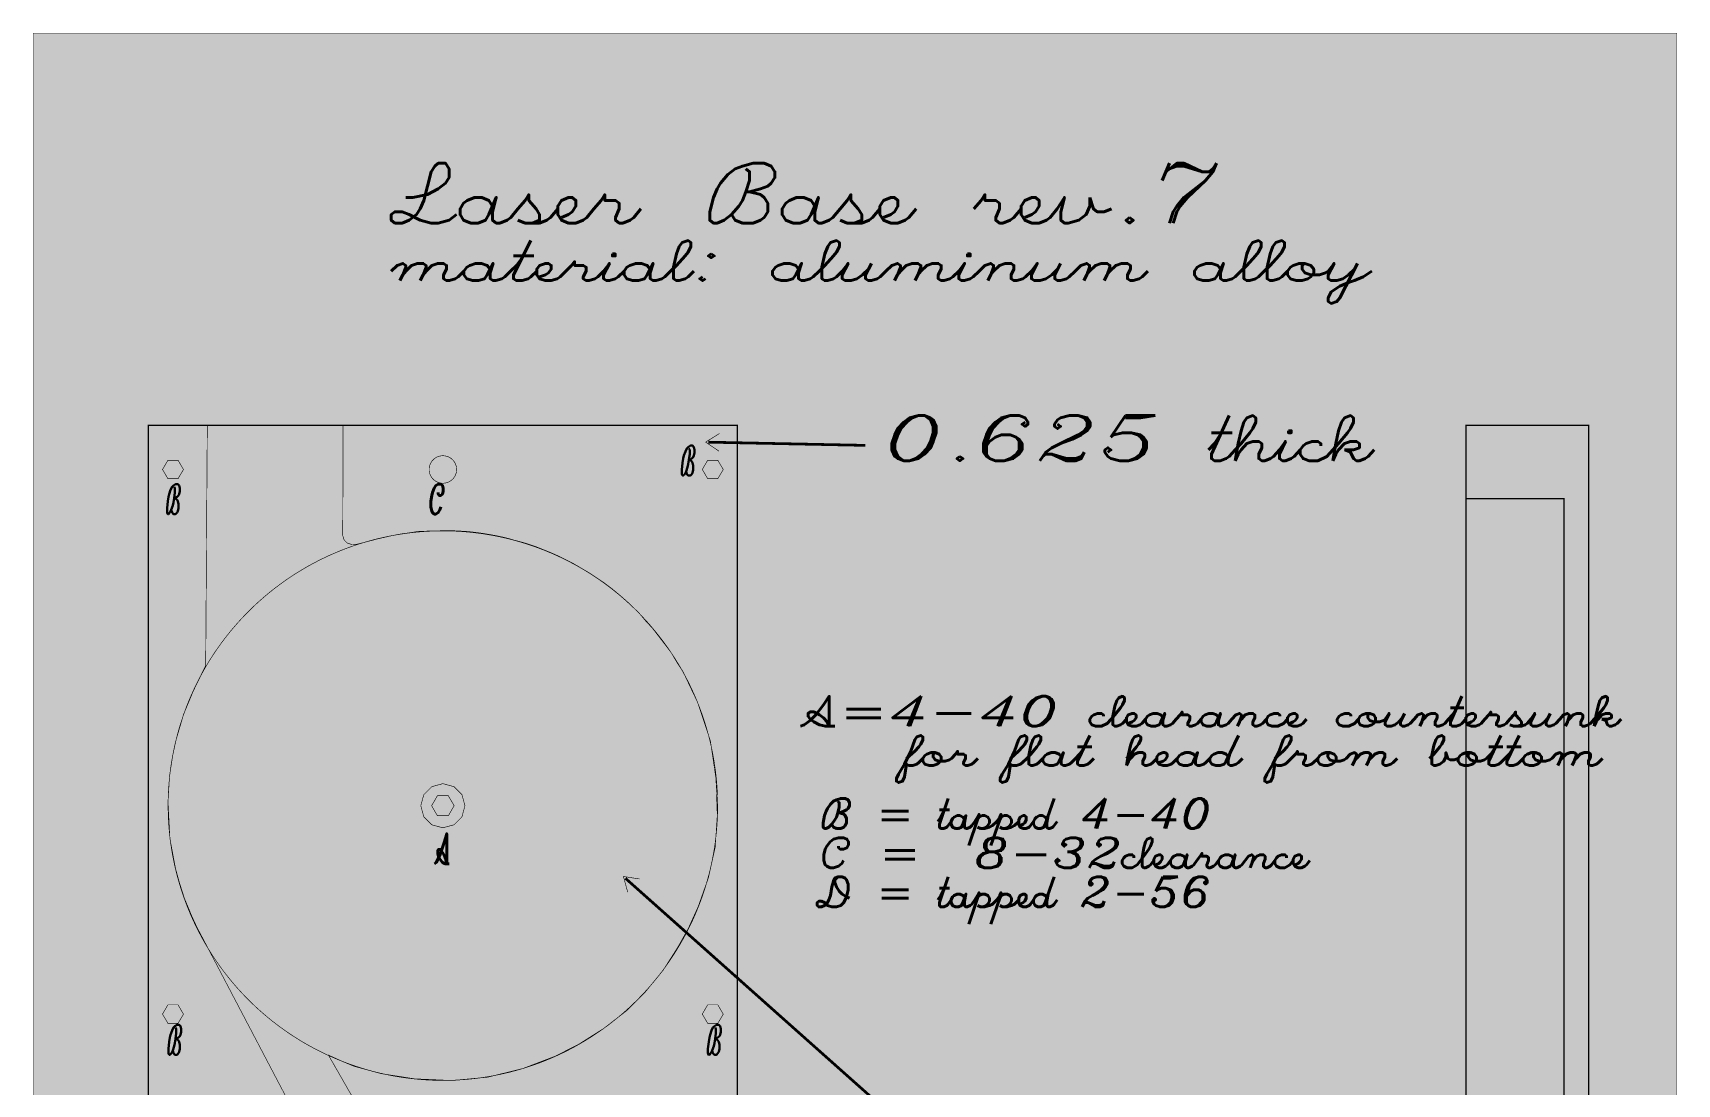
# Model space of a CAD drawing. Extents: x -4.2 to 4.2, y -5.5 to 5.4.
# Drawn here: x -4.15 to 4.22, y 0.01 to 5.37 of the extents above; entities that cross this region are included whole.
import ezdxf
from ezdxf.enums import TextEntityAlignment as Align

# ---------------------------------------------------------------- set-up
doc = ezdxf.new("R2010")
doc.units = 0
doc.header["$LTSCALE"] = 0.000394
doc.linetypes.add('DOT', pattern=[1e-06, 0, -1e-06])
doc.layers.add('LAYER_1', color=7, linetype='CONTINUOUS')
doc.styles.add('SN0', font='SCRIPTS', dxfattribs={"width": 4e-06})

msp = doc.modelspace()

# ---------------------------------------------------------------- linework, layer by layer
at = {"layer": 'LAYER_1', "color": 39, "linetype": 'CONTINUOUS'}
for p, q in [((-1.996016, 3.140811), (-1.996016, 3.140811)), ((-0.666016, 1.427925), (-0.666016, 1.427925))]:
    msp.add_line(p, q, dxfattribs=at)
for points, const_width in [([(-4.153295, -5.464862), (4.220555, -5.464862), (4.220555, 5.363972), (-4.153295, 5.363972)], 0.003), ([(-3.566016, -2.63422), (-0.566016, -2.63422), (-0.566016, 3.36578), (-3.566016, 3.36578)], 0.007165), ([(3.14637, -2.634315), (3.77137, -2.634315), (3.77137, 3.365685), (3.14637, 3.365685)], 0.007165), ([(-3.387512, 3.140801), (-3.415272, 3.093665), (-3.466764, 3.093672), (-3.494512, 3.140816), (-3.466756, 3.187955), (-3.415264, 3.187953), (-3.387512, 3.140811)], 0.003), ([(-1.996016, 3.140728), (-1.996019, 3.141471), (-1.99603, 3.142214), (-1.996049, 3.142956), (-1.996075, 3.143699), (-1.99611, 3.144441), (-1.996152, 3.145183), (-1.996203, 3.145924), (-1.996261, 3.146665), (-1.996327, 3.147405), (-1.996401, 3.148144), (-1.996483, 3.148882), (-1.996572, 3.14962), (-1.99667, 3.150356), (-1.996775, 3.151092), (-1.996888, 3.151826), (-1.997009, 3.152559), (-1.997137, 3.153291), (-1.997273, 3.154021), (-1.997418, 3.15475), (-1.997569, 3.155477), (-1.997729, 3.156203), (-1.997896, 3.156926), (-1.998071, 3.157649), (-1.998253, 3.158369), (-1.998444, 3.159087), (-1.998641, 3.159803), (-1.998847, 3.160517), (-1.99906, 3.161229), (-1.99928, 3.161938), (-1.999508, 3.162645), (-1.999744, 3.16335), (-1.999986, 3.164052), (-2.000237, 3.164751), (-2.000495, 3.165448), (-2.00076, 3.166142), (-2.001032, 3.166833), (-2.001312, 3.167521), (-2.001599, 3.168207), (-2.001894, 3.168889), (-2.002195, 3.169568), (-2.002504, 3.170243), (-2.00282, 3.170916), (-2.003143, 3.171585), (-2.003473, 3.17225), (-2.00381, 3.172912), (-2.004155, 3.173571), (-2.004506, 3.174225), (-2.004864, 3.174876), (-2.005229, 3.175523), (-2.005601, 3.176167), (-2.005979, 3.176806), (-2.006365, 3.177441), (-2.006757, 3.178072), (-2.007156, 3.178699), (-2.007561, 3.179321), (-2.007973, 3.179939), (-2.008392, 3.180553), (-2.008817, 3.181163), (-2.009248, 3.181767), (-2.009686, 3.182368), (-2.01013, 3.182963), (-2.010581, 3.183554), (-2.011037, 3.18414), (-2.0115, 3.184721), (-2.011969, 3.185297), (-2.012445, 3.185868), (-2.012926, 3.186434), (-2.013413, 3.186995), (-2.013906, 3.18755), (-2.014405, 3.188101), (-2.01491, 3.188646), (-2.01542, 3.189186), (-2.015937, 3.18972), (-2.016458, 3.190249), (-2.016986, 3.190772), (-2.017519, 3.191289), (-2.018057, 3.191801), (-2.018601, 3.192307), (-2.01915, 3.192808), (-2.019705, 3.193302), (-2.020265, 3.193791), (-2.020829, 3.194273), (-2.021399, 3.19475), (-2.021974, 3.19522), (-2.022554, 3.195685), (-2.023139, 3.196143), (-2.023729, 3.196595), (-2.024323, 3.19704), (-2.024922, 3.19748), (-2.025526, 3.197913), (-2.026134, 3.198339), (-2.026747, 3.198759), (-2.027364, 3.199173), (-2.027986, 3.199579), (-2.028612, 3.19998), (-2.029242, 3.200373), (-2.029876, 3.20076), (-2.030514, 3.201141), (-2.031157, 3.201514), (-2.031803, 3.20188), (-2.032453, 3.20224), (-2.033107, 3.202593), (-2.033764, 3.202939), (-2.034425, 3.203277), (-2.03509, 3.203609), (-2.035758, 3.203934), (-2.03643, 3.204251), (-2.037105, 3.204562), (-2.037783, 3.204865), (-2.038465, 3.205161), (-2.039149, 3.20545), (-2.039837, 3.205731), (-2.040527, 3.206006), (-2.04122, 3.206272), (-2.041917, 3.206532), (-2.042615, 3.206784), (-2.043317, 3.207029), (-2.044021, 3.207266), (-2.044727, 3.207495), (-2.045436, 3.207718), (-2.046148, 3.207932), (-2.046861, 3.208139), (-2.047577, 3.208339), (-2.048294, 3.208531), (-2.049014, 3.208715), (-2.049736, 3.208892), (-2.050459, 3.209061), (-2.051184, 3.209222), (-2.051911, 3.209375), (-2.05264, 3.209521), (-2.05337, 3.209659), (-2.054101, 3.20979), (-2.054834, 3.209912), (-2.055568, 3.210027), (-2.056303, 3.210134), (-2.057039, 3.210233), (-2.057777, 3.210324), (-2.058515, 3.210408), (-2.059254, 3.210484), (-2.059994, 3.210551), (-2.060734, 3.210611), (-2.061475, 3.210664), (-2.062217, 3.210708), (-2.062959, 3.210744), (-2.063701, 3.210773), (-2.064444, 3.210793), (-2.065187, 3.210806), (-2.06593, 3.210811), (-2.066672, 3.210808), (-2.067415, 3.210797), (-2.068158, 3.210778), (-2.0689, 3.210752), (-2.069643, 3.210717), (-2.070384, 3.210675), (-2.071125, 3.210624), (-2.071866, 3.210566), (-2.072606, 3.2105), (-2.073345, 3.210426), (-2.074084, 3.210345), (-2.074821, 3.210255), (-2.075558, 3.210158), (-2.076293, 3.210052), (-2.077027, 3.209939), (-2.07776, 3.209819), (-2.078492, 3.20969), (-2.079223, 3.209554), (-2.079951, 3.20941), (-2.080679, 3.209258), (-2.081404, 3.209099), (-2.082128, 3.208931), (-2.08285, 3.208757), (-2.08357, 3.208574), (-2.084288, 3.208384), (-2.085005, 3.208186), (-2.085719, 3.207981), (-2.08643, 3.207768), (-2.08714, 3.207548), (-2.087847, 3.20732), (-2.088551, 3.207084), (-2.089254, 3.206841), (-2.089953, 3.206591), (-2.09065, 3.206333), (-2.091344, 3.206068), (-2.092035, 3.205796), (-2.092723, 3.205516), (-2.093408, 3.205229), (-2.09409, 3.204934), (-2.094769, 3.204633), (-2.095445, 3.204324), (-2.096118, 3.204008), (-2.096787, 3.203685), (-2.097452, 3.203355), (-2.098114, 3.203018), (-2.098773, 3.202674), (-2.099427, 3.202323), (-2.100078, 3.201965), (-2.100725, 3.2016), (-2.101368, 3.201228), (-2.102008, 3.200849), (-2.102643, 3.200464), (-2.103274, 3.200072), (-2.103901, 3.199673), (-2.104523, 3.199268), (-2.105142, 3.198856), (-2.105755, 3.198437), (-2.106365, 3.198012), (-2.106969, 3.197581), (-2.10757, 3.197143), (-2.108165, 3.196699), (-2.108756, 3.196248), (-2.109342, 3.195791), (-2.109923, 3.195329), (-2.110499, 3.194859), (-2.11107, 3.194384), (-2.111636, 3.193903), (-2.112197, 3.193416), (-2.112753, 3.192923), (-2.113303, 3.192424), (-2.113848, 3.191919), (-2.114388, 3.191409), (-2.114922, 3.190892), (-2.115451, 3.190371), (-2.115974, 3.189843), (-2.116492, 3.18931), (-2.117004, 3.188772), (-2.11751, 3.188228), (-2.11801, 3.187679), (-2.118505, 3.187124), (-2.118993, 3.186565), (-2.119476, 3.186), (-2.119952, 3.18543), (-2.120423, 3.184855), (-2.120887, 3.184275), (-2.121345, 3.18369), (-2.121797, 3.183101), (-2.122243, 3.182506), (-2.122682, 3.181907), (-2.123115, 3.181303), (-2.123542, 3.180695), (-2.123962, 3.180082), (-2.124375, 3.179465), (-2.124782, 3.178844), (-2.125183, 3.178218), (-2.125576, 3.177588), (-2.125963, 3.176954), (-2.126344, 3.176315), (-2.126717, 3.175673), (-2.127084, 3.175027), (-2.127443, 3.174377), (-2.127796, 3.173723), (-2.128142, 3.173065), (-2.128481, 3.172404), (-2.128812, 3.17174), (-2.129137, 3.171071), (-2.129455, 3.1704), (-2.129765, 3.169725), (-2.130068, 3.169047), (-2.130365, 3.168365), (-2.130653, 3.167681), (-2.130935, 3.166993), (-2.131209, 3.166303), (-2.131476, 3.165609), (-2.131735, 3.164913), (-2.131988, 3.164214), (-2.132232, 3.163513), (-2.132469, 3.162809), (-2.132699, 3.162102), (-2.132921, 3.161394), (-2.133136, 3.160682), (-2.133343, 3.159969), (-2.133543, 3.159253), (-2.133735, 3.158536), (-2.133919, 3.157816), (-2.134096, 3.157094), (-2.134265, 3.156371), (-2.134426, 3.155646), (-2.134579, 3.154919), (-2.134725, 3.15419), (-2.134863, 3.15346), (-2.134994, 3.152729), (-2.135116, 3.151996), (-2.135231, 3.151262), (-2.135338, 3.150527), (-2.135437, 3.149791), (-2.135529, 3.149053), (-2.135612, 3.148315), (-2.135688, 3.147576), (-2.135756, 3.146836), (-2.135816, 3.146096), (-2.135868, 3.145355), (-2.135912, 3.144613), (-2.135949, 3.143871), (-2.135977, 3.143129), (-2.135998, 3.142386), (-2.136011, 3.141643), (-2.136016, 3.1409), (-2.136013, 3.140158), (-2.136002, 3.139415), (-2.135983, 3.138672), (-2.135956, 3.13793), (-2.135922, 3.137187), (-2.13588, 3.136446), (-2.135829, 3.135705), (-2.135771, 3.134964), (-2.135705, 3.134224), (-2.135631, 3.133485), (-2.13555, 3.132746), (-2.13546, 3.132009), (-2.135363, 3.131272), (-2.135258, 3.130537), (-2.135145, 3.129803), (-2.135024, 3.129069), (-2.134895, 3.128338), (-2.134759, 3.127607), (-2.134615, 3.126879), (-2.134463, 3.126151), (-2.134304, 3.125426), (-2.134137, 3.124702), (-2.133962, 3.12398), (-2.13378, 3.12326), (-2.13359, 3.122541), (-2.133392, 3.121825), (-2.133187, 3.121111), (-2.132974, 3.1204), (-2.132753, 3.11969), (-2.132525, 3.118983), (-2.13229, 3.118278), (-2.132047, 3.117576), (-2.131797, 3.116877), (-2.131539, 3.11618), (-2.131274, 3.115486), (-2.131002, 3.114795), (-2.130722, 3.114107), (-2.130435, 3.113421), (-2.13014, 3.112739), (-2.129839, 3.11206), (-2.12953, 3.111385), (-2.129214, 3.110712), (-2.128891, 3.110043), (-2.128561, 3.109378), (-2.128224, 3.108716), (-2.12788, 3.108057), (-2.127529, 3.107402), (-2.127171, 3.106751), (-2.126806, 3.106104), (-2.126434, 3.105461), (-2.126056, 3.104822), (-2.12567, 3.104187), (-2.125278, 3.103556), (-2.124879, 3.102929), (-2.124474, 3.102306), (-2.124062, 3.101688), (-2.123644, 3.101074), (-2.123219, 3.100465), (-2.122787, 3.09986), (-2.122349, 3.09926), (-2.121905, 3.098664), (-2.121455, 3.098073), (-2.120998, 3.097487), (-2.120535, 3.096906), (-2.120066, 3.09633), (-2.119591, 3.095759), (-2.11911, 3.095193), (-2.118623, 3.094632), (-2.11813, 3.094076), (-2.117631, 3.093526), (-2.117126, 3.092981), (-2.116616, 3.092441), (-2.116099, 3.091907), (-2.115578, 3.091378), (-2.11505, 3.090855), (-2.114517, 3.090337), (-2.113979, 3.089825), (-2.113435, 3.089319), (-2.112886, 3.088819), (-2.112331, 3.088324), (-2.111772, 3.087836), (-2.111207, 3.087353), (-2.110637, 3.086876), (-2.110062, 3.086406), (-2.109482, 3.085942), (-2.108897, 3.085483), (-2.108308, 3.085031), (-2.107714, 3.084586), (-2.107114, 3.084146), (-2.106511, 3.083713), (-2.105902, 3.083287), (-2.10529, 3.082867), (-2.104673, 3.082453), (-2.104051, 3.082046), (-2.103425, 3.081646), (-2.102795, 3.081252), (-2.102161, 3.080865), (-2.101523, 3.080485), (-2.100881, 3.080111), (-2.100234, 3.079745), (-2.099584, 3.079385), (-2.098931, 3.079032), (-2.098273, 3.078686), (-2.097612, 3.078348), (-2.096947, 3.078016), (-2.096279, 3.077691), (-2.095607, 3.077373), (-2.094932, 3.077063), (-2.094254, 3.07676), (-2.093573, 3.076464), (-2.092888, 3.076175), (-2.092201, 3.075893), (-2.091511, 3.075619), (-2.090817, 3.075352), (-2.090121, 3.075092), (-2.089422, 3.07484), (-2.088721, 3.074596), (-2.088017, 3.074358), (-2.08731, 3.074129), (-2.086601, 3.073906), (-2.08589, 3.073692), (-2.085177, 3.073485), (-2.084461, 3.073285), (-2.083743, 3.073093), (-2.083024, 3.072909), (-2.082302, 3.072732), (-2.081579, 3.072563), (-2.080853, 3.072402), (-2.080127, 3.072248), (-2.079398, 3.072102), (-2.078668, 3.071964), (-2.077937, 3.071834), (-2.077204, 3.071711), (-2.07647, 3.071596), (-2.075735, 3.071489), (-2.074999, 3.07139), (-2.074261, 3.071298), (-2.073523, 3.071215), (-2.072784, 3.071139), (-2.072044, 3.071071), (-2.071304, 3.071011), (-2.070563, 3.070959), (-2.069821, 3.070915), (-2.069079, 3.070878), (-2.068337, 3.07085), (-2.067594, 3.070829), (-2.066851, 3.070816), (-2.066108, 3.070811), (-2.065366, 3.070814), (-2.064623, 3.070825), (-2.06388, 3.070844), (-2.063138, 3.07087), (-2.062395, 3.070905), (-2.061654, 3.070947), (-2.060913, 3.070997), (-2.060172, 3.071055), (-2.059432, 3.071121), (-2.058693, 3.071195), (-2.057954, 3.071277), (-2.057217, 3.071366), (-2.05648, 3.071464), (-2.055745, 3.071569), (-2.05501, 3.071682), (-2.054277, 3.071802), (-2.053546, 3.071931), (-2.052815, 3.072067), (-2.052087, 3.072211), (-2.051359, 3.072363), (-2.050634, 3.072522), (-2.04991, 3.072689), (-2.049188, 3.072864), (-2.048468, 3.073046), (-2.047749, 3.073236), (-2.047033, 3.073434), (-2.046319, 3.073639), (-2.045607, 3.073852), (-2.044898, 3.074072), (-2.044191, 3.0743), (-2.043486, 3.074536), (-2.042784, 3.074779), (-2.042085, 3.075029), (-2.041388, 3.075287), (-2.040694, 3.075552), (-2.040003, 3.075824), (-2.039314, 3.076104), (-2.038629, 3.076391), (-2.037947, 3.076685), (-2.037268, 3.076987), (-2.036592, 3.077295), (-2.03592, 3.077611), (-2.035251, 3.077934), (-2.034585, 3.078264), (-2.033923, 3.078601), (-2.033265, 3.078945), (-2.03261, 3.079296), (-2.031959, 3.079654), (-2.031312, 3.080019), (-2.030669, 3.080391), (-2.030029, 3.08077), (-2.029394, 3.081155), (-2.028763, 3.081547), (-2.028136, 3.081946), (-2.027514, 3.082351), (-2.026895, 3.082763), (-2.026282, 3.083181), (-2.025672, 3.083606), (-2.025067, 3.084038), (-2.024467, 3.084475), (-2.023872, 3.084919), (-2.023281, 3.08537), (-2.022695, 3.085827), (-2.022114, 3.086289), (-2.021537, 3.086758), (-2.020966, 3.087234), (-2.0204, 3.087715), (-2.019839, 3.088202), (-2.019284, 3.088695), (-2.018733, 3.089194), (-2.018188, 3.089698), (-2.017648, 3.090209), (-2.017114, 3.090725), (-2.016585, 3.091247), (-2.016062, 3.091774), (-2.015544, 3.092307), (-2.015032, 3.092846), (-2.014526, 3.093389), (-2.014026, 3.093939), (-2.013531, 3.094493), (-2.013043, 3.095053), (-2.01256, 3.095617), (-2.012083, 3.096187), (-2.011613, 3.096762), (-2.011148, 3.097342), (-2.01069, 3.097927), (-2.010238, 3.098516), (-2.009792, 3.099111), (-2.009353, 3.09971), (-2.00892, 3.100313), (-2.008493, 3.100922), (-2.008073, 3.101534), (-2.00766, 3.102152), (-2.007253, 3.102773), (-2.006852, 3.103399), (-2.006458, 3.104029), (-2.006071, 3.104663), (-2.005691, 3.105301), (-2.005318, 3.105943), (-2.004951, 3.10659), (-2.004591, 3.10724), (-2.004239, 3.107893), (-2.003893, 3.108551), (-2.003554, 3.109212), (-2.003222, 3.109877), (-2.002897, 3.110545), (-2.002579, 3.111216), (-2.002269, 3.111891), (-2.001966, 3.11257), (-2.00167, 3.113251), (-2.001381, 3.113935), (-2.001099, 3.114623), (-2.000825, 3.115313), (-2.000558, 3.116007), (-2.000298, 3.116703), (-2.000046, 3.117401), (-1.999801, 3.118103), (-1.999564, 3.118807), (-1.999334, 3.119513), (-1.999112, 3.120222), (-1.998897, 3.120934), (-1.99869, 3.121647), (-1.998491, 3.122363), (-1.998299, 3.12308), (-1.998114, 3.1238), (-1.997937, 3.124522), (-1.997768, 3.125245), (-1.997607, 3.12597), (-1.997453, 3.126697), (-1.997307, 3.127425), (-1.997169, 3.128155), (-1.997039, 3.128887), (-1.996916, 3.129619), (-1.996801, 3.130353), (-1.996694, 3.131089), (-1.996595, 3.131825), (-1.996503, 3.132562), (-1.99642, 3.1333), (-1.996344, 3.134039), (-1.996276, 3.134779), (-1.996216, 3.13552), (-1.996164, 3.136261), (-1.996119, 3.137002), (-1.996083, 3.137744), (-1.996054, 3.138487), (-1.996034, 3.139229), (-1.996021, 3.139972), (-1.996016, 3.140715)], 0.003), ([(-0.637512, 3.140801), (-0.665272, 3.093665), (-0.716764, 3.093672), (-0.744512, 3.140816), (-0.716756, 3.187955), (-0.665264, 3.187953), (-0.637512, 3.140811)], 0.003), ([(-0.666017, 1.426266), (-0.666024, 1.432719), (-0.666061, 1.439173), (-0.666128, 1.445626), (-0.666224, 1.452079), (-0.66635, 1.458531), (-0.666506, 1.464983), (-0.666692, 1.471434), (-0.666907, 1.477884), (-0.667153, 1.484333), (-0.667427, 1.49078), (-0.667732, 1.497227), (-0.668066, 1.503671), (-0.66843, 1.510115), (-0.668824, 1.516556), (-0.669247, 1.522996), (-0.669701, 1.529434), (-0.670183, 1.535869), (-0.670696, 1.542302), (-0.671238, 1.548733), (-0.67181, 1.555161), (-0.672411, 1.561587), (-0.673042, 1.568009), (-0.673702, 1.574429), (-0.674392, 1.580845), (-0.675112, 1.587259), (-0.675861, 1.593669), (-0.67664, 1.600075), (-0.677449, 1.606478), (-0.678286, 1.612877), (-0.679154, 1.619272), (-0.68005, 1.625663), (-0.680977, 1.632049), (-0.681932, 1.638432), (-0.682917, 1.64481), (-0.683932, 1.651183), (-0.684976, 1.657552), (-0.686049, 1.663915), (-0.687151, 1.670274), (-0.688283, 1.676628), (-0.689444, 1.682976), (-0.690635, 1.689319), (-0.691854, 1.695656), (-0.693103, 1.701987), (-0.694381, 1.708313), (-0.695688, 1.714633), (-0.697024, 1.720947), (-0.698389, 1.727254), (-0.699784, 1.733555), (-0.701207, 1.73985), (-0.702659, 1.746138), (-0.704141, 1.752419), (-0.705651, 1.758694), (-0.70719, 1.764961), (-0.708758, 1.771221), (-0.710355, 1.777474), (-0.711981, 1.783719), (-0.713635, 1.789957), (-0.715319, 1.796187), (-0.71703, 1.80241), (-0.718771, 1.808624), (-0.72054, 1.81483), (-0.722338, 1.821029), (-0.724164, 1.827218), (-0.726019, 1.833399), (-0.727903, 1.839572), (-0.729814, 1.845736), (-0.731755, 1.851891), (-0.733723, 1.858037), (-0.73572, 1.864174), (-0.737745, 1.870301), (-0.739798, 1.87642), (-0.74188, 1.882528), (-0.743989, 1.888627), (-0.746127, 1.894717), (-0.748293, 1.900796), (-0.750487, 1.906865), (-0.752708, 1.912924), (-0.754958, 1.918973), (-0.757236, 1.925011), (-0.759541, 1.931039), (-0.761874, 1.937056), (-0.764235, 1.943062), (-0.766623, 1.949058), (-0.769039, 1.955042), (-0.771483, 1.961015), (-0.773954, 1.966977), (-0.776453, 1.972927), (-0.778979, 1.978865), (-0.781532, 1.984792), (-0.784112, 1.990708), (-0.78672, 1.996611), (-0.789355, 2.002502), (-0.792018, 2.008381), (-0.794707, 2.014247), (-0.797423, 2.020101), (-0.800166, 2.025943), (-0.802936, 2.031772), (-0.805733, 2.037588), (-0.808557, 2.043391), (-0.811407, 2.04918), (-0.814285, 2.054957), (-0.817188, 2.060721), (-0.820119, 2.066471), (-0.823075, 2.072207), (-0.826058, 2.07793), (-0.829068, 2.083639), (-0.832104, 2.089334), (-0.835166, 2.095014), (-0.838254, 2.100681), (-0.841368, 2.106334), (-0.844508, 2.111972), (-0.847674, 2.117595), (-0.850867, 2.123204), (-0.854084, 2.128798), (-0.857328, 2.134377), (-0.860597, 2.139941), (-0.863892, 2.14549), (-0.867213, 2.151024), (-0.870559, 2.156542), (-0.87393, 2.162045), (-0.877327, 2.167533), (-0.880749, 2.173004), (-0.884196, 2.17846), (-0.887668, 2.1839), (-0.891166, 2.189324), (-0.894688, 2.194731), (-0.898235, 2.200122), (-0.901807, 2.205497), (-0.905404, 2.210856), (-0.909025, 2.216197), (-0.912671, 2.221522), (-0.916342, 2.22683), (-0.920037, 2.232122), (-0.923756, 2.237396), (-0.927499, 2.242652), (-0.931267, 2.247892), (-0.935059, 2.253114), (-0.938875, 2.258319), (-0.942715, 2.263506), (-0.946578, 2.268675), (-0.950466, 2.273826), (-0.954377, 2.278959), (-0.958312, 2.284075), (-0.96227, 2.289172), (-0.966252, 2.29425), (-0.970257, 2.299311), (-0.974285, 2.304353), (-0.978337, 2.309376), (-0.982412, 2.31438), (-0.98651, 2.319366), (-0.99063, 2.324333), (-0.994774, 2.32928), (-0.99894, 2.334209), (-1.003129, 2.339118), (-1.007341, 2.344008), (-1.011575, 2.348878), (-1.015831, 2.353729), (-1.02011, 2.35856), (-1.024411, 2.363372), (-1.028734, 2.368163), (-1.03308, 2.372935), (-1.037447, 2.377686), (-1.041836, 2.382417), (-1.046247, 2.387128), (-1.050679, 2.391819), (-1.055133, 2.396489), (-1.059609, 2.401139), (-1.064105, 2.405768), (-1.068624, 2.410376), (-1.073163, 2.414963), (-1.077723, 2.419529), (-1.082305, 2.424074), (-1.086907, 2.428598), (-1.09153, 2.433101), (-1.096174, 2.437582), (-1.100839, 2.442042), (-1.105524, 2.446481), (-1.110229, 2.450897), (-1.114955, 2.455292), (-1.119701, 2.459666), (-1.124467, 2.464017), (-1.129253, 2.468346), (-1.134059, 2.472653), (-1.138885, 2.476938), (-1.14373, 2.481201), (-1.148595, 2.485441), (-1.15348, 2.489659), (-1.158384, 2.493854), (-1.163307, 2.498026), (-1.168249, 2.502176), (-1.173211, 2.506303), (-1.178191, 2.510407), (-1.18319, 2.514488), (-1.188209, 2.518546), (-1.193245, 2.522581), (-1.198301, 2.526593), (-1.203374, 2.530581), (-1.208466, 2.534546), (-1.213577, 2.538487), (-1.218705, 2.542405), (-1.223851, 2.546299), (-1.229016, 2.550169), (-1.234198, 2.554015), (-1.239397, 2.557838), (-1.244615, 2.561636), (-1.249849, 2.56541), (-1.255102, 2.569161), (-1.260371, 2.572886), (-1.265657, 2.576588), (-1.270961, 2.580265), (-1.276281, 2.583918), (-1.281618, 2.587546), (-1.286972, 2.59115), (-1.292342, 2.594728), (-1.297729, 2.598282), (-1.303132, 2.601811), (-1.308552, 2.605316), (-1.313987, 2.608795), (-1.319439, 2.612249), (-1.324906, 2.615678), (-1.330389, 2.619081), (-1.335887, 2.62246), (-1.341402, 2.625813), (-1.346931, 2.62914), (-1.352476, 2.632442), (-1.358036, 2.635719), (-1.363611, 2.638969), (-1.369201, 2.642194), (-1.374806, 2.645393), (-1.380425, 2.648567), (-1.386059, 2.651714), (-1.391708, 2.654835), (-1.397371, 2.657931), (-1.403048, 2.661), (-1.408739, 2.664043), (-1.414444, 2.66706), (-1.420163, 2.67005), (-1.425895, 2.673014), (-1.431642, 2.675951), (-1.437401, 2.678862), (-1.443174, 2.681747), (-1.448961, 2.684605), (-1.45476, 2.687436), (-1.460573, 2.69024), (-1.466398, 2.693017), (-1.472236, 2.695768), (-1.478087, 2.698492), (-1.48395, 2.701188), (-1.489825, 2.703858), (-1.495713, 2.7065), (-1.501613, 2.709116), (-1.507525, 2.711704), (-1.513448, 2.714265), (-1.519384, 2.716798), (-1.525331, 2.719304), (-1.53129, 2.721783), (-1.53726, 2.724234), (-1.543241, 2.726658), (-1.549233, 2.729054), (-1.555236, 2.731422), (-1.56125, 2.733763), (-1.567275, 2.736076), (-1.573311, 2.738361), (-1.579357, 2.740618), (-1.585413, 2.742848), (-1.591479, 2.745049), (-1.597556, 2.747222), (-1.603642, 2.749368), (-1.609739, 2.751485), (-1.615845, 2.753574), (-1.62196, 2.755636), (-1.628085, 2.757668), (-1.63422, 2.759673), (-1.640363, 2.761649), (-1.646516, 2.763597), (-1.652677, 2.765517), (-1.658847, 2.767408), (-1.665026, 2.769271), (-1.671214, 2.771105), (-1.677409, 2.77291), (-1.683614, 2.774687), (-1.689826, 2.776436), (-1.696046, 2.778156), (-1.702274, 2.779847), (-1.70851, 2.781509), (-1.714753, 2.783143), (-1.721004, 2.784748), (-1.727262, 2.786323), (-1.733527, 2.787871), (-1.7398, 2.789389), (-1.746079, 2.790878), (-1.752365, 2.792338), (-1.758658, 2.79377), (-1.764958, 2.795172), (-1.771263, 2.796545), (-1.777575, 2.797889), (-1.783893, 2.799205), (-1.790218, 2.80049), (-1.796548, 2.801747), (-1.802883, 2.802975), (-1.809225, 2.804173), (-1.815571, 2.805342), (-1.821924, 2.806482), (-1.828281, 2.807593), (-1.834643, 2.808674), (-1.84101, 2.809726), (-1.847382, 2.810748), (-1.853759, 2.811741), (-1.86014, 2.812705), (-1.866526, 2.813639), (-1.872916, 2.814544), (-1.87931, 2.81542), (-1.885707, 2.816266), (-1.892109, 2.817082), (-1.898515, 2.817869), (-1.904924, 2.818626), (-1.911336, 2.819354), (-1.917752, 2.820052), (-1.92417, 2.820721), (-1.930592, 2.82136), (-1.937017, 2.821969), (-1.943444, 2.822549), (-1.949874, 2.823099), (-1.956307, 2.82362), (-1.962742, 2.824111), (-1.969179, 2.824572), (-1.975618, 2.825004), (-1.982059, 2.825406), (-1.988502, 2.825778), (-1.994946, 2.82612), (-2.001392, 2.826433), (-2.00784, 2.826716), (-2.014288, 2.826969), (-2.020738, 2.827193), (-2.027188, 2.827387), (-2.03364, 2.827551), (-2.040092, 2.827685), (-2.046545, 2.82779), (-2.052998, 2.827865), (-2.059451, 2.82791), (-2.065905, 2.827925), (-2.072358, 2.827911), (-2.078812, 2.827867), (-2.085265, 2.827793), (-2.091718, 2.827689), (-2.09817, 2.827556), (-2.104621, 2.827393), (-2.111072, 2.8272), (-2.117522, 2.826977), (-2.12397, 2.826725), (-2.130418, 2.826443), (-2.136864, 2.826131), (-2.143308, 2.82579), (-2.149751, 2.825419), (-2.156192, 2.825018), (-2.162631, 2.824587), (-2.169068, 2.824127), (-2.175503, 2.823637), (-2.181936, 2.823118), (-2.188366, 2.822569), (-2.194794, 2.82199), (-2.201219, 2.821381), (-2.20764, 2.820743), (-2.214059, 2.820076), (-2.220475, 2.819378), (-2.226888, 2.818652), (-2.233297, 2.817895), (-2.239702, 2.817109), (-2.246104, 2.816294), (-2.252502, 2.815449), (-2.258896, 2.814575), (-2.265286, 2.813671), (-2.271672, 2.812738), (-2.278053, 2.811775), (-2.28443, 2.810783), (-2.290802, 2.809761), (-2.29717, 2.80871), (-2.303532, 2.80763), (-2.30989, 2.806521), (-2.316242, 2.805382), (-2.322589, 2.804214), (-2.32893, 2.803016), (-2.335266, 2.80179), (-2.341596, 2.800534), (-2.347921, 2.799249), (-2.354239, 2.797935), (-2.360551, 2.796592), (-2.366857, 2.79522), (-2.373157, 2.793818), (-2.37945, 2.792388), (-2.385736, 2.790929), (-2.392016, 2.78944), (-2.398289, 2.787923), (-2.404554, 2.786377), (-2.410813, 2.784802), (-2.417064, 2.783198), (-2.423307, 2.781566), (-2.429543, 2.779904), (-2.435772, 2.778214), (-2.441992, 2.776495), (-2.448205, 2.774748), (-2.454409, 2.772972), (-2.460605, 2.771167), (-2.466793, 2.769334), (-2.472972, 2.767472), (-2.479143, 2.765582), (-2.485304, 2.763664), (-2.491457, 2.761717), (-2.497601, 2.759741), (-2.503736, 2.757738), (-2.509861, 2.755706), (-2.515977, 2.753646), (-2.522083, 2.751558), (-2.52818, 2.749441), (-2.534267, 2.747297), (-2.540344, 2.745124), (-2.54641, 2.742924), (-2.552467, 2.740695), (-2.558513, 2.738439), (-2.564549, 2.736155), (-2.570574, 2.733843), (-2.576589, 2.731503), (-2.582592, 2.729136), (-2.588585, 2.726741), (-2.594567, 2.724318), (-2.600537, 2.721868), (-2.606496, 2.71939), (-2.612443, 2.716885), (-2.618379, 2.714352), (-2.624303, 2.711792), (-2.630216, 2.709205), (-2.636116, 2.706591), (-2.642004, 2.703949), (-2.64788, 2.701281), (-2.653744, 2.698585), (-2.659595, 2.695862), (-2.665433, 2.693112), (-2.671259, 2.690336), (-2.677072, 2.687533), (-2.682872, 2.684702), (-2.688658, 2.681846), (-2.694432, 2.678962), (-2.700192, 2.676052), (-2.705939, 2.673115), (-2.711672, 2.670152), (-2.717391, 2.667163), (-2.723097, 2.664147), (-2.728788, 2.661105), (-2.734466, 2.658037), (-2.740129, 2.654942), (-2.745778, 2.651822), (-2.751413, 2.648675), (-2.757033, 2.645503), (-2.762638, 2.642305), (-2.768229, 2.639081), (-2.773804, 2.635831), (-2.779365, 2.632555), (-2.78491, 2.629254), (-2.79044, 2.625927), (-2.795955, 2.622575), (-2.801454, 2.619198), (-2.806938, 2.615795), (-2.812405, 2.612367), (-2.817857, 2.608914), (-2.823293, 2.605436), (-2.828713, 2.601932), (-2.834117, 2.598404), (-2.839504, 2.594851), (-2.844875, 2.591273), (-2.850229, 2.58767), (-2.855567, 2.584043), (-2.860888, 2.580391), (-2.866192, 2.576715), (-2.871479, 2.573014), (-2.876749, 2.569289), (-2.882002, 2.56554), (-2.887237, 2.561766), (-2.892455, 2.557969), (-2.897655, 2.554147), (-2.902838, 2.550301), (-2.908003, 2.546432), (-2.91315, 2.542539), (-2.918279, 2.538622), (-2.92339, 2.534682), (-2.928483, 2.530718), (-2.933557, 2.52673), (-2.938613, 2.522719), (-2.94365, 2.518685), (-2.948669, 2.514628), (-2.953669, 2.510548), (-2.95865, 2.506445), (-2.963612, 2.502318), (-2.968555, 2.498169), (-2.973479, 2.493998), (-2.978384, 2.489803), (-2.983269, 2.485586), (-2.988135, 2.481347), (-2.992981, 2.477085), (-2.997807, 2.472801), (-3.002614, 2.468494), (-3.0074, 2.464166), (-3.012167, 2.459815), (-3.016914, 2.455443), (-3.02164, 2.451049), (-3.026346, 2.446633), (-3.031032, 2.442195), (-3.035697, 2.437736), (-3.040342, 2.433255), (-3.044966, 2.428753), (-3.049569, 2.42423), (-3.054151, 2.419686), (-3.058712, 2.41512), (-3.063252, 2.410534), (-3.067771, 2.405926), (-3.072269, 2.401298), (-3.076745, 2.396649), (-3.0812, 2.39198), (-3.085633, 2.38729), (-3.090044, 2.38258), (-3.094434, 2.377849), (-3.098802, 2.373098), (-3.103148, 2.368327), (-3.107472, 2.363537), (-3.111774, 2.358726), (-3.116053, 2.353895), (-3.120311, 2.349045), (-3.124546, 2.344176), (-3.128758, 2.339286), (-3.132948, 2.334378), (-3.137115, 2.32945), (-3.141259, 2.324503), (-3.145381, 2.319537), (-3.149479, 2.314552), (-3.153555, 2.309548), (-3.157607, 2.304526), (-3.161636, 2.299484), (-3.165642, 2.294425), (-3.169625, 2.289347), (-3.173584, 2.28425), (-3.17752, 2.279135), (-3.181432, 2.274003), (-3.18532, 2.268852), (-3.189184, 2.263684), (-3.193025, 2.258497), (-3.196842, 2.253293), (-3.200634, 2.248072), (-3.204403, 2.242833), (-3.208147, 2.237577), (-3.211867, 2.232303), (-3.215563, 2.227013), (-3.219235, 2.221705), (-3.222881, 2.216381), (-3.226504, 2.21104), (-3.230101, 2.205682), (-3.233674, 2.200307), (-3.237222, 2.194917), (-3.240745, 2.18951), (-3.244243, 2.184086), (-3.247716, 2.178647), (-3.251164, 2.173192), (-3.254587, 2.167721), (-3.257985, 2.162234), (-3.261357, 2.156732), (-3.264704, 2.151214), (-3.268025, 2.145681), (-3.271321, 2.140132), (-3.274591, 2.134569), (-3.277836, 2.12899), (-3.281055, 2.123396), (-3.284248, 2.117788), (-3.287415, 2.112165), (-3.290556, 2.106528), (-3.293671, 2.100876), (-3.29676, 2.095209), (-3.299823, 2.089529), (-3.30286, 2.083835), (-3.30587, 2.078126), (-3.308854, 2.072404), (-3.311812, 2.066668), (-3.314743, 2.060918), (-3.317648, 2.055156), (-3.320526, 2.049379), (-3.323377, 2.04359), (-3.326202, 2.037787), (-3.328999, 2.031972), (-3.33177, 2.026143), (-3.334515, 2.020302), (-3.337232, 2.014449), (-3.339922, 2.008583), (-3.342585, 2.002704), (-3.345221, 1.996813), (-3.34783, 1.990911), (-3.350411, 1.984996), (-3.352966, 1.979069), (-3.355493, 1.973131), (-3.357992, 1.967181), (-3.360464, 1.96122), (-3.362909, 1.955247), (-3.365326, 1.949263), (-3.367715, 1.943269), (-3.370077, 1.937263), (-3.372411, 1.931246), (-3.374717, 1.925219), (-3.376996, 1.919181), (-3.379246, 1.913132), (-3.381469, 1.907073), (-3.383664, 1.901005), (-3.38583, 1.894926), (-3.387969, 1.888837), (-3.39008, 1.882738), (-3.392162, 1.87663), (-3.394216, 1.870512), (-3.396242, 1.864385), (-3.39824, 1.858248), (-3.40021, 1.852102), (-3.402151, 1.845948), (-3.404064, 1.839784), (-3.405948, 1.833612), (-3.407804, 1.827431), (-3.409631, 1.821241), (-3.41143, 1.815044), (-3.4132, 1.808838), (-3.414942, 1.802623), (-3.416655, 1.796401), (-3.418339, 1.790171), (-3.419994, 1.783934), (-3.421621, 1.777689), (-3.423219, 1.771436), (-3.424788, 1.765176), (-3.426328, 1.758909), (-3.427839, 1.752635), (-3.429322, 1.746354), (-3.430775, 1.740066), (-3.432199, 1.733772), (-3.433595, 1.727471), (-3.434961, 1.721164), (-3.436298, 1.71485), (-3.437606, 1.708531), (-3.438885, 1.702205), (-3.440135, 1.695874), (-3.441356, 1.689537), (-3.442547, 1.683194), (-3.443709, 1.676846), (-3.444842, 1.670492), (-3.445945, 1.664134), (-3.447019, 1.65777), (-3.448064, 1.651402), (-3.44908, 1.645029), (-3.450066, 1.638651), (-3.451022, 1.632269), (-3.45195, 1.625882), (-3.452848, 1.619491), (-3.453716, 1.613097), (-3.454555, 1.606698), (-3.455364, 1.600295), (-3.456144, 1.593889), (-3.456894, 1.587479), (-3.457615, 1.581066), (-3.458306, 1.574649), (-3.458968, 1.56823), (-3.459599, 1.561807), (-3.460202, 1.555382), (-3.460775, 1.548954), (-3.461318, 1.542523), (-3.461831, 1.53609), (-3.462315, 1.529655), (-3.462769, 1.523217), (-3.463193, 1.516778), (-3.463588, 1.510336), (-3.463953, 1.503893), (-3.464288, 1.497448), (-3.464594, 1.491002), (-3.46487, 1.484554), (-3.465116, 1.478105), (-3.465333, 1.471655), (-3.465519, 1.465205), (-3.465676, 1.458753), (-3.465804, 1.452301), (-3.465901, 1.445848), (-3.465969, 1.439395), (-3.466007, 1.432941), (-3.466015, 1.426488), (-3.465994, 1.420034), (-3.465942, 1.413581), (-3.465861, 1.407128), (-3.465751, 1.400675), (-3.46561, 1.394223), (-3.46544, 1.387772), (-3.46524, 1.381321), (-3.46501, 1.374872), (-3.464751, 1.368423), (-3.464462, 1.361976), (-3.464143, 1.355531), (-3.463794, 1.349087), (-3.463416, 1.342644), (-3.463008, 1.336203), (-3.46257, 1.329765), (-3.462103, 1.323328), (-3.461606, 1.316894), (-3.461079, 1.310462), (-3.460523, 1.304032), (-3.459937, 1.297605), (-3.459322, 1.291181), (-3.458676, 1.28476), (-3.458002, 1.278342), (-3.457297, 1.271927), (-3.456563, 1.265515), (-3.4558, 1.259107), (-3.455007, 1.252702), (-3.454185, 1.246301), (-3.453333, 1.239904), (-3.452451, 1.233511), (-3.45154, 1.227122), (-3.4506, 1.220738), (-3.44963, 1.214357), (-3.448631, 1.207982), (-3.447602, 1.20161), (-3.446544, 1.195244), (-3.445457, 1.188883), (-3.444341, 1.182527), (-3.443195, 1.176176), (-3.44202, 1.16983), (-3.440815, 1.16349), (-3.439582, 1.157155), (-3.438319, 1.150826), (-3.437027, 1.144504), (-3.435706, 1.138187), (-3.434356, 1.131876), (-3.432977, 1.125571), (-3.431568, 1.119273), (-3.430131, 1.112982), (-3.428665, 1.106697), (-3.42717, 1.100419), (-3.425645, 1.094148), (-3.424092, 1.087884), (-3.422511, 1.081628), (-3.4209, 1.075378), (-3.41926, 1.069137), (-3.417592, 1.062902), (-3.415895, 1.056676), (-3.414169, 1.050457), (-3.412415, 1.044247), (-3.410632, 1.038044), (-3.408821, 1.03185), (-3.406981, 1.025665), (-3.405112, 1.019488), (-3.403215, 1.013319), (-3.40129, 1.007159), (-3.399336, 1.001009), (-3.397354, 0.994867), (-3.395343, 0.988735), (-3.393305, 0.982612), (-3.391238, 0.976498), (-3.389143, 0.970394), (-3.38702, 0.9643), (-3.384868, 0.958215), (-3.382689, 0.952141), (-3.380482, 0.946076), (-3.378247, 0.940022), (-3.375984, 0.933978), (-3.373693, 0.927945), (-3.371374, 0.921923), (-3.369028, 0.915911), (-3.366654, 0.90991), (-3.364252, 0.90392), (-3.361823, 0.897941), (-3.359366, 0.891973), (-3.356882, 0.886017), (-3.35437, 0.880072), (-3.351831, 0.874139), (-3.349265, 0.868218), (-3.346671, 0.862308), (-3.34405, 0.856411), (-3.341402, 0.850526), (-3.338727, 0.844653), (-3.336025, 0.838792), (-3.333295, 0.832944), (-3.330539, 0.827109), (-3.327756, 0.821286), (-3.324946, 0.815476), (-3.32211, 0.80968), (-3.319247, 0.803896), (-3.316357, 0.798126), (-3.31344, 0.792369), (-3.310497, 0.786625), (-3.307528, 0.780895), (-3.304532, 0.775179), (-3.30151, 0.769477), (-3.298462, 0.763789), (-3.295387, 0.758115), (-3.292286, 0.752455), (-3.28916, 0.746809), (-3.286007, 0.741178), (-3.282828, 0.735562), (-3.279624, 0.72996), (-3.276394, 0.724373), (-3.273138, 0.718801), (-3.269856, 0.713244), (-3.266549, 0.707703), (-3.263216, 0.702176), (-3.259858, 0.696665), (-3.256474, 0.69117), (-3.253065, 0.68569), (-3.249631, 0.680226), (-3.246172, 0.674778), (-3.242688, 0.669346), (-3.239179, 0.66393), (-3.235644, 0.65853), (-3.232085, 0.653146), (-3.228501, 0.64778), (-3.224893, 0.642429), (-3.22126, 0.637095), (-3.217602, 0.631779), (-3.21392, 0.626479), (-3.210213, 0.621196), (-3.206482, 0.61593), (-3.202727, 0.610681), (-3.198948, 0.60545), (-3.195144, 0.600236), (-3.191317, 0.59504), (-3.187466, 0.589862), (-3.183591, 0.584701), (-3.179692, 0.579559), (-3.175769, 0.574434), (-3.171823, 0.569327), (-3.167853, 0.564239), (-3.16386, 0.559169), (-3.159844, 0.554118), (-3.155805, 0.549085), (-3.151742, 0.544071), (-3.147656, 0.539075), (-3.143547, 0.534099), (-3.139415, 0.529141), (-3.135261, 0.524203), (-3.131084, 0.519283), (-3.126884, 0.514383), (-3.122662, 0.509503), (-3.118417, 0.504642), (-3.114149, 0.4998), (-3.10986, 0.494979), (-3.105548, 0.490177), (-3.101215, 0.485395), (-3.096859, 0.480633), (-3.092481, 0.475891), (-3.088082, 0.47117), (-3.083661, 0.466468), (-3.079218, 0.461788), (-3.074753, 0.457127), (-3.070268, 0.452488), (-3.06576, 0.447869), (-3.061232, 0.443271), (-3.056683, 0.438694), (-3.052112, 0.434137), (-3.047521, 0.429602), (-3.042908, 0.425089), (-3.038275, 0.420596), (-3.033621, 0.416125), (-3.028947, 0.411675), (-3.024252, 0.407247), (-3.019537, 0.402841), (-3.014802, 0.398457), (-3.010046, 0.394094), (-3.00527, 0.389753), (-3.000475, 0.385435), (-2.995659, 0.381138), (-2.990824, 0.376864), (-2.985969, 0.372612), (-2.981095, 0.368383), (-2.976201, 0.364176), (-2.971288, 0.359991), (-2.966355, 0.35583), (-2.961404, 0.351691), (-2.956433, 0.347575), (-2.951444, 0.343482), (-2.946435, 0.339412), (-2.941408, 0.335365), (-2.936363, 0.331341), (-2.931298, 0.327341), (-2.926216, 0.323364), (-2.921115, 0.31941), (-2.915996, 0.31548), (-2.910859, 0.311574), (-2.905704, 0.307692), (-2.900531, 0.303833), (-2.895341, 0.299998), (-2.890133, 0.296187), (-2.884907, 0.2924), (-2.879664, 0.288637), (-2.874403, 0.284899), (-2.869126, 0.281184), (-2.863831, 0.277495), (-2.85852, 0.273829), (-2.853191, 0.270188), (-2.847846, 0.266572), (-2.842484, 0.26298), (-2.837106, 0.259413), (-2.831711, 0.255871), (-2.8263, 0.252354), (-2.820873, 0.248862), (-2.81543, 0.245395), (-2.809971, 0.241953), (-2.804496, 0.238536), (-2.799006, 0.235145), (-2.7935, 0.231778), (-2.787978, 0.228438), (-2.782441, 0.225122), (-2.776889, 0.221833), (-2.771322, 0.218569), (-2.76574, 0.21533), (-2.760143, 0.212118), (-2.754531, 0.208931), (-2.748904, 0.20577), (-2.743263, 0.202635), (-2.737608, 0.199526), (-2.731938, 0.196443), (-2.726254, 0.193387), (-2.720557, 0.190356), (-2.714845, 0.187352), (-2.709119, 0.184375), (-2.70338, 0.181423), (-2.697627, 0.178499), (-2.691861, 0.1756), (-2.686082, 0.172729), (-2.680289, 0.169884), (-2.674484, 0.167066), (-2.668665, 0.164274), (-2.662833, 0.16151), (-2.656989, 0.158772), (-2.651133, 0.156061), (-2.645264, 0.153377), (-2.639382, 0.150721), (-2.633489, 0.148091), (-2.627583, 0.145489), (-2.621665, 0.142914), (-2.615736, 0.140366), (-2.609795, 0.137846), (-2.603842, 0.135353), (-2.597878, 0.132888), (-2.591903, 0.13045), (-2.585917, 0.128039), (-2.579919, 0.125657), (-2.57391, 0.123302), (-2.567891, 0.120974), (-2.561861, 0.118675), (-2.555821, 0.116403), (-2.54977, 0.114159), (-2.543709, 0.111943), (-2.537637, 0.109755), (-2.531556, 0.107595), (-2.525465, 0.105463), (-2.519364, 0.103359), (-2.513253, 0.101283), (-2.507133, 0.099236), (-2.501004, 0.097217), (-2.494865, 0.095225), (-2.488717, 0.093263), (-2.48256, 0.091328), (-2.476394, 0.089423), (-2.47022, 0.087545), (-2.464037, 0.085696), (-2.457846, 0.083876), (-2.451646, 0.082084), (-2.445438, 0.08032), (-2.439222, 0.078586), (-2.432998, 0.07688), (-2.426766, 0.075202), (-2.420527, 0.073554), (-2.41428, 0.071934), (-2.408025, 0.070343), (-2.401764, 0.068781), (-2.395495, 0.067248), (-2.389219, 0.065743), (-2.382936, 0.064268), (-2.376647, 0.062821), (-2.370351, 0.061404), (-2.364049, 0.060016), (-2.35774, 0.058656), (-2.351425, 0.057326), (-2.345104, 0.056025), (-2.338777, 0.054753), (-2.332444, 0.05351), (-2.326106, 0.052297), (-2.319762, 0.051113), (-2.313412, 0.049958), (-2.307058, 0.048832), (-2.300698, 0.047735), (-2.294333, 0.046668), (-2.287964, 0.04563), (-2.281589, 0.044622), (-2.275211, 0.043643), (-2.268827, 0.042693), (-2.26244, 0.041773), (-2.256048, 0.040882), (-2.249652, 0.040021), (-2.243252, 0.039189), (-2.236849, 0.038387), (-2.230442, 0.037614), (-2.224031, 0.036871), (-2.217617, 0.036158), (-2.2112, 0.035474), (-2.20478, 0.034819), (-2.198356, 0.034194), (-2.19193, 0.033599), (-2.185502, 0.033033), (-2.17907, 0.032497), (-2.172637, 0.031991), (-2.166201, 0.031514), (-2.159763, 0.031067), (-2.153323, 0.03065), (-2.146881, 0.030263), (-2.140437, 0.029905), (-2.133992, 0.029576), (-2.127545, 0.029278), (-2.121097, 0.029009), (-2.114648, 0.02877), (-2.108198, 0.028561), (-2.101747, 0.028381), (-2.095295, 0.028231), (-2.088843, 0.028111), (-2.08239, 0.028021), (-2.075937, 0.02796), (-2.069483, 0.027929), (-2.06303, 0.027928), (-2.056576, 0.027957), (-2.050123, 0.028015), (-2.04367, 0.028104), (-2.037217, 0.028221), (-2.030766, 0.028369), (-2.024314, 0.028546), (-2.017864, 0.028754), (-2.011415, 0.02899), (-2.004967, 0.029257), (-1.99852, 0.029553), (-1.992075, 0.029879), (-1.985631, 0.030235), (-1.979189, 0.03062), (-1.972749, 0.031035), (-1.966311, 0.03148), (-1.959875, 0.031955), (-1.953441, 0.032459), (-1.947009, 0.032992), (-1.94058, 0.033556), (-1.934154, 0.034149), (-1.927731, 0.034771), (-1.92131, 0.035424), (-1.914893, 0.036106), (-1.908479, 0.036817), (-1.902068, 0.037558), (-1.89566, 0.038328), (-1.889257, 0.039129), (-1.882857, 0.039958), (-1.87646, 0.040817), (-1.870068, 0.041706), (-1.86368, 0.042624), (-1.857297, 0.043571), (-1.850918, 0.044548), (-1.844543, 0.045554), (-1.838173, 0.04659), (-1.831808, 0.047655), (-1.825448, 0.048749), (-1.819093, 0.049873), (-1.812743, 0.051025), (-1.806399, 0.052208), (-1.80006, 0.053419), (-1.793727, 0.05466), (-1.787399, 0.055929), (-1.781078, 0.057228), (-1.774762, 0.058556), (-1.768453, 0.059913), (-1.76215, 0.0613), (-1.755854, 0.062715), (-1.749564, 0.064159), (-1.743281, 0.065632), (-1.737004, 0.067134), (-1.730735, 0.068666), (-1.724473, 0.070225), (-1.718218, 0.071814), (-1.711971, 0.073432), (-1.705731, 0.075078), (-1.699498, 0.076754), (-1.693274, 0.078457), (-1.687057, 0.08019), (-1.680848, 0.081951), (-1.674648, 0.083741), (-1.668456, 0.085559), (-1.662272, 0.087406), (-1.656097, 0.089282), (-1.649931, 0.091185), (-1.643773, 0.093118), (-1.637625, 0.095078), (-1.631485, 0.097067), (-1.625355, 0.099084), (-1.619234, 0.10113), (-1.613123, 0.103203), (-1.607021, 0.105305), (-1.600929, 0.107435), (-1.594847, 0.109593), (-1.588775, 0.111779), (-1.582713, 0.113993), (-1.576662, 0.116234), (-1.57062, 0.118504), (-1.56459, 0.120802), (-1.55857, 0.123127), (-1.55256, 0.12548), (-1.546562, 0.127861), (-1.540574, 0.130269), (-1.534598, 0.132705), (-1.528633, 0.135168), (-1.52268, 0.137659), (-1.516738, 0.140178), (-1.510808, 0.142723), (-1.504889, 0.145296), (-1.498983, 0.147896), (-1.493088, 0.150524), (-1.487206, 0.153178), (-1.481336, 0.15586), (-1.475478, 0.158569), (-1.469633, 0.161304), (-1.463801, 0.164067), (-1.457981, 0.166856), (-1.452175, 0.169673), (-1.446381, 0.172516), (-1.440601, 0.175385), (-1.434834, 0.178282), (-1.42908, 0.181204), (-1.42334, 0.184154), (-1.417613, 0.187129), (-1.4119, 0.190132), (-1.406201, 0.19316), (-1.400517, 0.196215), (-1.394846, 0.199295), (-1.389189, 0.202402), (-1.383547, 0.205535), (-1.37792, 0.208694), (-1.372307, 0.211879), (-1.366709, 0.21509), (-1.361125, 0.218326), (-1.355557, 0.221588), (-1.350004, 0.224876), (-1.344466, 0.22819), (-1.338943, 0.231528), (-1.333436, 0.234893), (-1.327944, 0.238282), (-1.322468, 0.241697), (-1.317008, 0.245137), (-1.311563, 0.248603), (-1.306135, 0.252093), (-1.300723, 0.255608), (-1.295327, 0.259148), (-1.289948, 0.262713), (-1.284585, 0.266303), (-1.279238, 0.269918), (-1.273909, 0.273557), (-1.268596, 0.27722), (-1.2633, 0.280908), (-1.258021, 0.284621), (-1.252759, 0.288358), (-1.247515, 0.292119), (-1.242288, 0.295904), (-1.237079, 0.299713), (-1.231887, 0.303546), (-1.226713, 0.307403), (-1.221556, 0.311284), (-1.216418, 0.315188), (-1.211298, 0.319116), (-1.206195, 0.323068), (-1.201111, 0.327043), (-1.196046, 0.331042), (-1.190999, 0.335064), (-1.185971, 0.339109), (-1.180961, 0.343177), (-1.17597, 0.347269), (-1.170998, 0.351383), (-1.166045, 0.35552), (-1.161111, 0.35968), (-1.156196, 0.363863), (-1.151301, 0.368068), (-1.146425, 0.372296), (-1.141569, 0.376546), (-1.136732, 0.380819), (-1.131915, 0.385114), (-1.127118, 0.389431), (-1.122341, 0.39377), (-1.117584, 0.398131), (-1.112847, 0.402513), (-1.10813, 0.406918), (-1.103434, 0.411345), (-1.098758, 0.415793), (-1.094103, 0.420262), (-1.089468, 0.424753), (-1.084854, 0.429265), (-1.080261, 0.433799), (-1.075689, 0.438353), (-1.071138, 0.442929), (-1.066608, 0.447525), (-1.062099, 0.452143), (-1.057612, 0.456781), (-1.053146, 0.461439), (-1.048702, 0.466119), (-1.044279, 0.470818), (-1.039878, 0.475538), (-1.035498, 0.480279), (-1.031141, 0.485039), (-1.026806, 0.48982), (-1.022492, 0.49462), (-1.018201, 0.49944), (-1.013932, 0.50428), (-1.009686, 0.50914), (-1.005462, 0.514019), (-1.00126, 0.518917), (-0.997081, 0.523835), (-0.992925, 0.528772), (-0.988792, 0.533728), (-0.984681, 0.538703), (-0.980594, 0.543697), (-0.976529, 0.54871), (-0.972488, 0.553742), (-0.96847, 0.558792), (-0.964475, 0.56386), (-0.960504, 0.568947), (-0.956556, 0.574053), (-0.952631, 0.579176), (-0.948731, 0.584317), (-0.944854, 0.589476), (-0.941001, 0.594654), (-0.937172, 0.599848), (-0.933367, 0.605061), (-0.929585, 0.610291), (-0.925829, 0.615538), (-0.922096, 0.620802), (-0.918387, 0.626084), (-0.914703, 0.631383), (-0.911044, 0.636698), (-0.907409, 0.642031), (-0.903798, 0.64738), (-0.900213, 0.652746), (-0.896652, 0.658128), (-0.893116, 0.663526), (-0.889605, 0.668941), (-0.886118, 0.674372), (-0.882657, 0.679819), (-0.879221, 0.685282), (-0.875811, 0.690761), (-0.872425, 0.696255), (-0.869065, 0.701765), (-0.86573, 0.70729), (-0.862421, 0.712831), (-0.859138, 0.718386), (-0.85588, 0.723957), (-0.852648, 0.729543), (-0.849441, 0.735144), (-0.846261, 0.740759), (-0.843106, 0.746389), (-0.839977, 0.752033), (-0.836875, 0.757692), (-0.833798, 0.763365), (-0.830748, 0.769052), (-0.827724, 0.774754), (-0.824726, 0.780469), (-0.821755, 0.786197), (-0.81881, 0.79194), (-0.815891, 0.797696), (-0.812999, 0.803465), (-0.810134, 0.809248), (-0.807296, 0.815044), (-0.804484, 0.820852), (-0.801699, 0.826674), (-0.798941, 0.832509), (-0.79621, 0.838356), (-0.793505, 0.844215), (-0.790828, 0.850087), (-0.788178, 0.855972), (-0.785555, 0.861868), (-0.782959, 0.867777), (-0.780391, 0.873697), (-0.77785, 0.879629), (-0.775336, 0.885573), (-0.77285, 0.891529), (-0.770391, 0.897495), (-0.767959, 0.903473), (-0.765556, 0.909463), (-0.76318, 0.915463), (-0.760831, 0.921474), (-0.75851, 0.927496), (-0.756217, 0.933528), (-0.753952, 0.939571), (-0.751715, 0.945625), (-0.749506, 0.951688), (-0.747325, 0.957762), (-0.745171, 0.963846), (-0.743046, 0.969939), (-0.740949, 0.976043), (-0.73888, 0.982155), (-0.736839, 0.988278), (-0.734827, 0.99441), (-0.732843, 1.00055), (-0.730887, 1.006701), (-0.728959, 1.012859), (-0.72706, 1.019027), (-0.725189, 1.025204), (-0.723347, 1.031389), (-0.721534, 1.037582), (-0.719748, 1.043784), (-0.717992, 1.049994), (-0.716264, 1.056212), (-0.714565, 1.062438), (-0.712895, 1.068671), (-0.711253, 1.074913), (-0.70964, 1.081161), (-0.708056, 1.087418), (-0.706501, 1.093681), (-0.704975, 1.099951), (-0.703477, 1.106229), (-0.702009, 1.112513), (-0.700569, 1.118804), (-0.699159, 1.125102), (-0.697777, 1.131406), (-0.696425, 1.137716), (-0.695102, 1.144032), (-0.693808, 1.150355), (-0.692543, 1.156683), (-0.691307, 1.163017), (-0.690101, 1.169357), (-0.688923, 1.175702), (-0.687775, 1.182053), (-0.686657, 1.188409), (-0.685567, 1.19477), (-0.684507, 1.201136), (-0.683476, 1.207506), (-0.682475, 1.213882), (-0.681503, 1.220262), (-0.68056, 1.226646), (-0.679647, 1.233035), (-0.678764, 1.239427), (-0.677909, 1.245824), (-0.677085, 1.252225), (-0.67629, 1.258629), (-0.675524, 1.265037), (-0.674788, 1.271449), (-0.674081, 1.277863), (-0.673404, 1.284281), (-0.672757, 1.290702), (-0.672139, 1.297126), (-0.671551, 1.303553), (-0.670993, 1.309982), (-0.670464, 1.316414), (-0.669965, 1.322848), (-0.669495, 1.329285), (-0.669055, 1.335723), (-0.668645, 1.342164), (-0.668265, 1.348606), (-0.667914, 1.35505), (-0.667593, 1.361496), (-0.667301, 1.367943), (-0.66704, 1.374391), (-0.666808, 1.38084), (-0.666606, 1.387291), (-0.666433, 1.393742), (-0.66629, 1.400194), (-0.666177, 1.406646), (-0.666094, 1.413099), (-0.666041, 1.419553), (-0.666017, 1.426006)], 0.003), ([(-2.008516, 1.427474), (-2.038352, 1.376369), (-2.093694, 1.376377), (-2.123516, 1.42749), (-2.093684, 1.478597), (-2.038343, 1.478594), (-2.008516, 1.427484)], 0.003), ([(-3.387512, 0.365766), (-3.415272, 0.318629), (-3.466764, 0.318636), (-3.494512, 0.365781), (-3.466756, 0.41292), (-3.415264, 0.412917), (-3.387512, 0.365776)], 0.003), ([(-0.637512, 0.365766), (-0.665272, 0.318629), (-0.716764, 0.318636), (-0.744512, 0.365781), (-0.716756, 0.41292), (-0.665264, 0.412917), (-0.637512, 0.365776)], 0.003)]:
    msp.add_lwpolyline(points, close=True, dxfattribs=dict(at, const_width=const_width))
for points, const_width in [([(-2.445709, -0.197969), (-2.648917, 0.156677), (-2.578256, 0.124909), (-2.517591, 0.099638), (-2.380728, 0.062441), (-2.209323, 0.035858), (-2.017984, 0.027327), (-1.835949, 0.044591), (-1.656567, 0.089008), (-1.49502, 0.150689), (-1.377535, 0.209933), (-1.246197, 0.293075), (-1.125071, 0.386646), (-1.040031, 0.471685), (-0.944362, 0.588614), (-0.869953, 0.705543), (-0.817358, 0.798575), (-0.765535, 0.912657), (-0.713409, 1.059772), (-0.678614, 1.21578), (-0.668, 1.379193), (-0.674634, 1.56524), (-0.702846, 1.757106), (-0.768976, 1.955878), (-0.843409, 2.112402), (-0.867846, 2.148646), (-0.902831, 2.207063), (-0.943035, 2.260165), (-0.998059, 2.33148), (-1.033705, 2.370075), (-1.066606, 2.409681), (-1.088902, 2.430877), (-1.110839, 2.452452), (-1.133012, 2.473087), (-1.170405, 2.505399), (-1.20809, 2.536227), (-1.246756, 2.565035), (-1.322282, 2.615229), (-1.39891, 2.660208), (-1.477118, 2.699638), (-1.500298, 2.710102), (-1.522976, 2.71982), (-1.546295, 2.729256), (-1.566246, 2.737239), (-1.586459, 2.745243), (-1.606449, 2.752559), (-1.632471, 2.761265), (-1.657909, 2.769033), (-1.684091, 2.775776), (-1.706701, 2.781792), (-1.729458, 2.788506), (-1.753535, 2.794709), (-1.78722, 2.801899), (-1.821236, 2.808495), (-1.854996, 2.814094), (-1.886174, 2.818504), (-1.922156, 2.823009), (-1.951413, 2.825634), (-2.001846, 2.828296), (-2.031711, 2.82927), (-2.081201, 2.828409), (-2.117513, 2.827535), (-2.159435, 2.826423), (-2.186894, 2.825323), (-2.205813, 2.823078), (-2.225444, 2.81992), (-2.244909, 2.817102), (-2.275246, 2.81294), (-2.30447, 2.80788), (-2.331839, 2.802327), (-2.399248, 2.786972), (-2.502823, 2.760012), (-2.530291, 2.758264), (-2.553984, 2.766535), (-2.569075, 2.781799), (-2.576173, 2.804358), (-2.574248, 3.363236), (-2.668051, 3.363706), (-2.761157, 3.364504), (-2.853861, 3.365387), (-2.946458, 3.366113), (-3.039244, 3.366437), (-3.11493, 3.365358), (-3.190601, 3.364156), (-3.266256, 3.36598), (-3.27437, 2.142114), (-3.338362, 2.010382), (-3.387094, 1.893118), (-3.425244, 1.763323), (-3.442394, 1.683496), (-3.458429, 1.580079), (-3.466472, 1.447941), (-3.456559, 1.260047), (-3.427957, 1.107004), (-3.407898, 1.034583), (-3.382539, 0.954831), (-3.344067, 0.862335), (-3.317661, 0.805772), (-3.271756, 0.718831), (-2.710437, -0.350799)], 0.003), ([(-0.65878, 3.233744), (-0.727453, 3.280276), (-0.656937, 3.324004)], 0.003), ([(0.086004, 3.263677), (-0.713764, 3.279996)], 0.01389), ([(-1.124276, 0.986921), (-1.146264, 1.066909), (-1.064244, 1.054354)], 0.003), ([(0.14911, -0.086299), (-1.136039, 1.057807)], 0.01389)]:
    msp.add_lwpolyline(points, dxfattribs=dict(at, const_width=const_width))
at = {"layer": 'LAYER_1', "color": 39, "linetype": 'DOT'}
for points, const_width in [([(3.14637, -2.345134), (3.64637, -2.345134), (3.64637, 2.992362), (3.14637, 2.992362)], 0.007165), ([(-1.953516, 1.42748), (-1.968913, 1.370776), (-2.009311, 1.330378), (-2.066016, 1.31498), (-2.122722, 1.330378), (-2.163119, 1.370776), (-2.178516, 1.42748), (-2.163119, 1.484187), (-2.122722, 1.524584), (-2.066016, 1.53998), (-2.009311, 1.524584), (-1.968913, 1.484187)], 0.003)]:
    msp.add_lwpolyline(points, close=True, dxfattribs=dict(at, const_width=const_width))
at = {"layer": 'LAYER_1'}
msp.add_solid([(-4.153295, -5.464862), (4.220555, -5.464862), (-4.153295, 5.363972), (4.220555, 5.363972)], dxfattribs=at)
at = {"layer": 'LAYER_1', "color": 254}
for points in [[(-3.566016, -2.63422), (-0.566016, -2.63422), (-3.566016, 3.36578), (-0.566016, 3.36578)], [(3.14637, -2.634315), (3.77137, -2.634315), (3.14637, 3.365685), (3.77137, 3.365685)]]:
    msp.add_solid(points, dxfattribs=at)

# ---------------------------------------------------------------- texts
at = {"layer": 'LAYER_1', "color": 39, "style": 'SN0'}
for s, height, p, p2 in [('Laser Base rev.7  ', 0.305333, (-2.329118, 4.395913), (2.502422, 4.395913)), ('material: aluminum alloy', 0.203556, (-2.329118, 4.103343), (2.667066, 4.103343)), ('0.625 thick', 0.229372, (0.176421, 3.185654), (2.678575, 3.185654)), ('B', 0.152915, (-0.859441, 3.10935), (-0.776036, 3.10935)), ('B', 0.152915, (-3.482106, 2.91376), (-3.398701, 2.91376)), ('C', 0.152915, (-2.139244, 2.913724), (-2.055839, 2.913724)), ('A=4-40 clearance countersunk ', 0.152915, (-0.244185, 1.83237), (4.092882, 1.83237)), ('   for flat head from bottom', 0.152915, (-0.244185, 1.632591), (3.842666, 1.632591)), ('B = tapped 4-40', 0.152915, (-0.151335, 1.311567), (1.850388, 1.311567)), ('A', 0.152915, (-2.109035, 1.131724), (-2.02563, 1.131724)), ('C =  8-32clearance', 0.152915, (-0.151335, 1.111787), (2.350819, 1.111787)), ('D = tapped 2-56', 0.152915, (-0.151335, 0.912008), (1.850388, 0.912008)), ('B', 0.152915, (-3.474807, 0.15885), (-3.391402, 0.15885)), ('B', 0.152915, (-0.726205, 0.15885), (-0.6428, 0.15885))]:
    msp.add_text(s, height=height, dxfattribs=at).set_placement(p, p2, align=Align.FIT)

doc.saveas('drawing.dxf')
